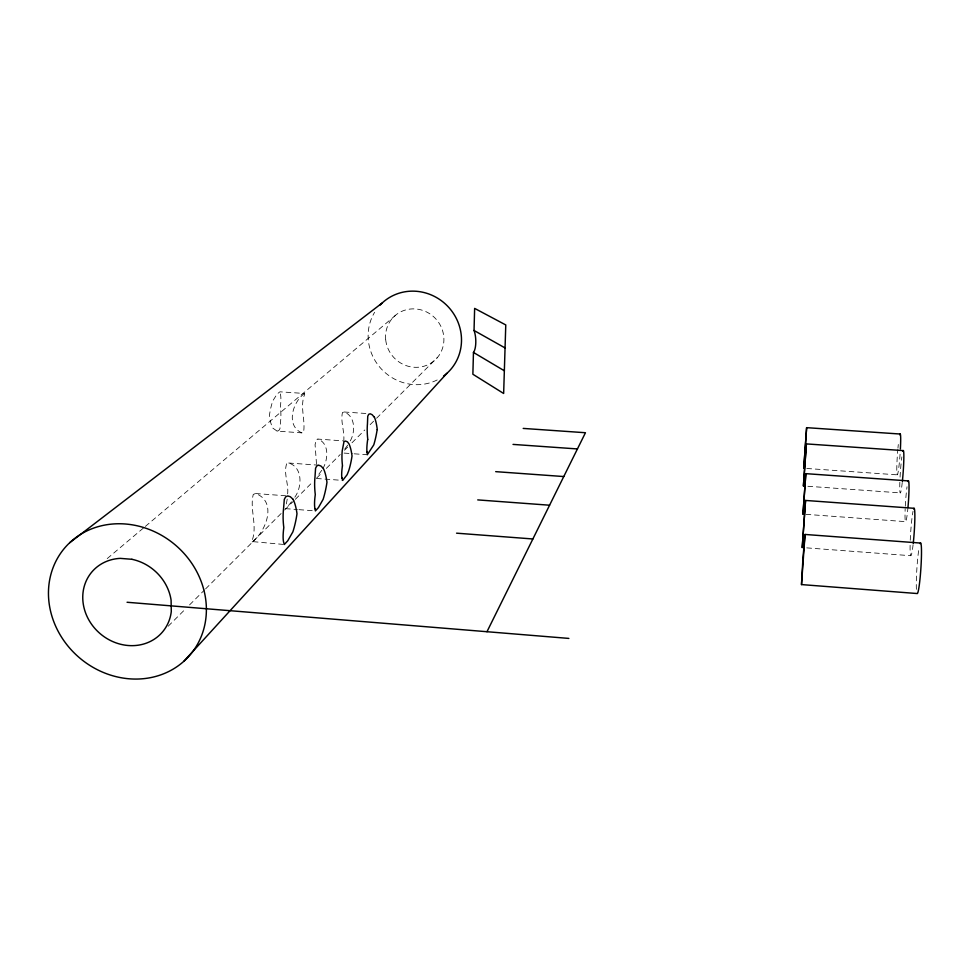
<?xml version="1.0" encoding="UTF-8"?>
<svg xmlns="http://www.w3.org/2000/svg" width="970" height="970" viewBox="0 0 970 970"><rect width="100%" height="100%" fill="white"/><g stroke="black" fill="none" stroke-linecap="round" stroke-linejoin="round"><path stroke-width="0.73" stroke-dasharray="4.85 3.64" d="M316.511 464.109L315.08 444.721L316.184 439.64L317.893 439.083L342.604 440.841M287.217 499.15L285.956 506.049M350.291 440.889C355.432 431.808 355.481 416.263 344.168 411.995L342.471 412.492C340.215 421.998 345.126 432.196 343.61 442.138M322.78 468.789C328.066 459.877 329.667 443.387 317.893 439.083M294.819 497.222C302.094 487.073 303.028 467.37 288.745 463.017L286.671 463.733C283.264 473.603 289.096 484.418 287.532 494.833M347.66 445.157L344.641 449.231M321.761 470.329L317.711 475.724M291.509 501.805L286.659 507.722M168.174 626.244L185.27 609.172M189.55 604.916L204.512 589.978M205.579 588.911L283.592 511.044M284.659 509.977L294.274 500.374M295.341 499.308L312.437 482.248M316.717 477.98L322.064 472.645M326.332 468.377L340.228 454.506M344.508 450.238L347.709 447.037M351.977 442.781L364.805 429.977M370.152 424.642L375.487 419.307M376.566 418.24L437.47 357.445M107.221 558.574L144.203 527.377M145.354 526.407L397.3 313.88M252.103 542.012C266.216 531.56 277.493 501.405 255.595 493.536L253.279 494.409C249.351 509.359 258.068 526.322 251.727 541.527L284.307 544.509M304.58 393.48C292.673 401.677 285.459 425.745 301.828 432.862L303.537 432.329C305.683 420.155 299.536 406.551 304.701 394.293L304.58 393.48L279.918 391.807L277.093 394.026L272.8 400.865A19.958 4.741 -78.6 0 0 269.381 415.73A19.97 5.978 86.1 0 0 272.837 428.134L277.129 431.129L301.828 432.862M277.129 431.129L278.802 430.583L279.942 428.716L280.56 421.623A19.982 5.99 86.1 0 0 280.354 406.782A19.97 4.741 -78.6 0 0 280.548 394.717L279.918 391.807M344.168 411.995L365.86 413.487M806.785 468.474L897.286 474.851M344.12 453.087L352.813 453.705M354.256 453.814L367.291 454.748M807.889 486.273L900.293 492.893M288.745 463.017L318.633 465.176M316.511 478.489L342.713 480.405M805.997 514.342L905.58 521.642M255.595 493.536L287.763 495.937M285.459 508.644L297.426 509.553M298.93 509.662L312.388 510.669M806.749 547.88L910.781 555.713M437.179 379.961A47.797 45.651 46.2 0 1 381.222 368.83A47.797 45.651 46.2 0 1 374.638 312.267M900.063 454.251A20.467 1.309 -85.9 0 1 897.141 474.706A20.467 1.309 -85.9 0 1 897.832 449.389M897.953 448.128A20.467 1.309 -85.9 0 1 898.305 444.49M913.097 544.667A23.765 1.758 -86.1 0 1 910.127 544.4M910.26 540.266A23.765 1.758 -86.1 0 1 913.037 511.226M902.258 482.429A21.207 1.394 -85.9 0 1 899.845 482.211M900.063 477.155A21.207 1.394 -85.9 0 1 901.857 456.906M908.017 506.922A20.418 1.431 -86 0 1 905.689 521.63A20.418 1.431 -86 0 1 905.18 508.692M905.301 506.182A20.418 1.431 -86 0 1 907.035 486.758M916.395 589.36A25.329 1.988 -86.2 0 1 918.784 549.699M385.72 339.949A29.876 28.53 46.1 0 0 431.977 362.453A29.876 28.53 46.1 0 0 426.485 311.916A29.876 28.53 46.1 0 0 385.72 339.949"/><path stroke-width="1.45" d="M473.457 352.437L472.875 374.25L503.648 393.48L505.77 324.938L474.633 308.387L474.039 330.479A13.447 4.535 87.3 0 1 473.457 352.437L504.351 370.782M806.628 427.661L803.766 468.255L806.628 427.661L900.172 434.026M806.385 443.908L803.415 485.958L806.385 443.908L903.276 450.601M805.827 473.651L802.978 514.124L805.827 473.651L908.453 480.914M805.549 500.447L802.226 547.541L805.549 500.447L914.116 508.304M920.651 543.067L805.039 534.458L802.942 558.344L801.499 584.583L917.087 593.531A25.329 1.988 -86.2 0 0 921.015 566.334A25.329 1.988 -86.2 0 0 920.093 543.673M801.499 584.583L805.039 534.458M486.976 631.712L585.456 432.729L523.194 428.413M183.863 661.273A82.389 74.011 40.5 0 0 147.028 528.638A82.389 74.011 40.5 0 0 51.374 614.325A82.389 74.011 40.5 0 0 183.863 661.273L446.988 373.256M69.731 542.703L382.18 303.004M513.021 444.405L577.441 448.94M495.694 471.65L563.776 476.549M477.725 499.902L549.578 505.212M456.555 533.173L532.87 538.968M127.058 602.261L568.869 638.418M474.039 330.479L505.067 347.939M292.928 499.174L290.333 496.749L287.763 495.937L285.701 496.822L284.307 499.368L283.555 508.668A24.674 7.275 87.2 0 0 283.81 527.547A24.723 5.359 -77.9 0 0 283.555 541.89L284.307 544.509L287.738 540.799L292.879 531.851A24.735 5.359 -77.8 0 0 296.99 513.736A24.686 7.275 87.2 0 0 292.928 499.174M374.117 416.967L372.14 414.711L370.2 413.79L368.697 414.311L367.751 416.227L367.46 423.708A20.806 5.177 86.5 0 0 367.788 439.495M342.01 477.907L342.713 480.405L347.139 474.669L348.751 470.668A20.006 3.88 -78.4 0 0 352.025 456.021A19.994 5.262 86.7 0 0 348.994 443.92L347.442 441.847L345.514 441.047L343.998 441.617L342.228 450.795A19.994 5.25 86.7 0 0 342.507 465.988M367.121 452.032L367.291 454.748L373.765 444.89A20.806 3.819 -78.6 0 0 377.148 429.674M380.07 305.101A47.797 45.651 46.2 0 1 448.952 307.611A47.797 45.651 46.2 0 1 443.545 376.081M902.864 451.377A21.207 1.394 -85.9 0 1 903.834 458.289A21.207 1.394 -85.9 0 1 902.391 481.205M913.619 508.995A23.765 1.758 -86.1 0 1 914.855 517.519A23.765 1.758 -86.1 0 1 913.255 543.321M899.772 434.827A20.467 1.309 -85.9 0 1 900.39 448.916M908.029 481.581A20.418 1.431 -86 0 1 909.035 487.061A20.418 1.431 -86 0 1 908.017 506.922M374.238 416.833A20.806 5.177 86.5 0 1 377.269 429.552M366.999 452.166A20.806 3.819 -78.6 0 1 367.654 439.628M341.876 478.04A20.006 3.88 -78.4 0 1 342.386 466.121M315.08 508.838L315.383 510.899L318.415 507.613L323.131 499.332A23.256 4.753 -78.1 0 0 326.963 482.296A23.231 6.45 86.9 0 0 323.313 468.413L320.949 466.036L318.633 465.176L316.79 465.915L315.577 468.219L315.007 476.816A23.219 6.45 86.9 0 0 315.286 494.542A23.244 4.753 -78.1 0 0 314.862 508.219L315.08 508.838M131.884 559.29L120.219 558.368A46.342 41.625 40.5 0 0 82.85 600.272A46.342 41.625 40.5 0 0 126.088 645.293A46.342 41.625 40.5 0 0 171.29 611.549L171.096 600.163A46.342 41.625 40.5 0 0 131.884 559.29"/></g></svg>
